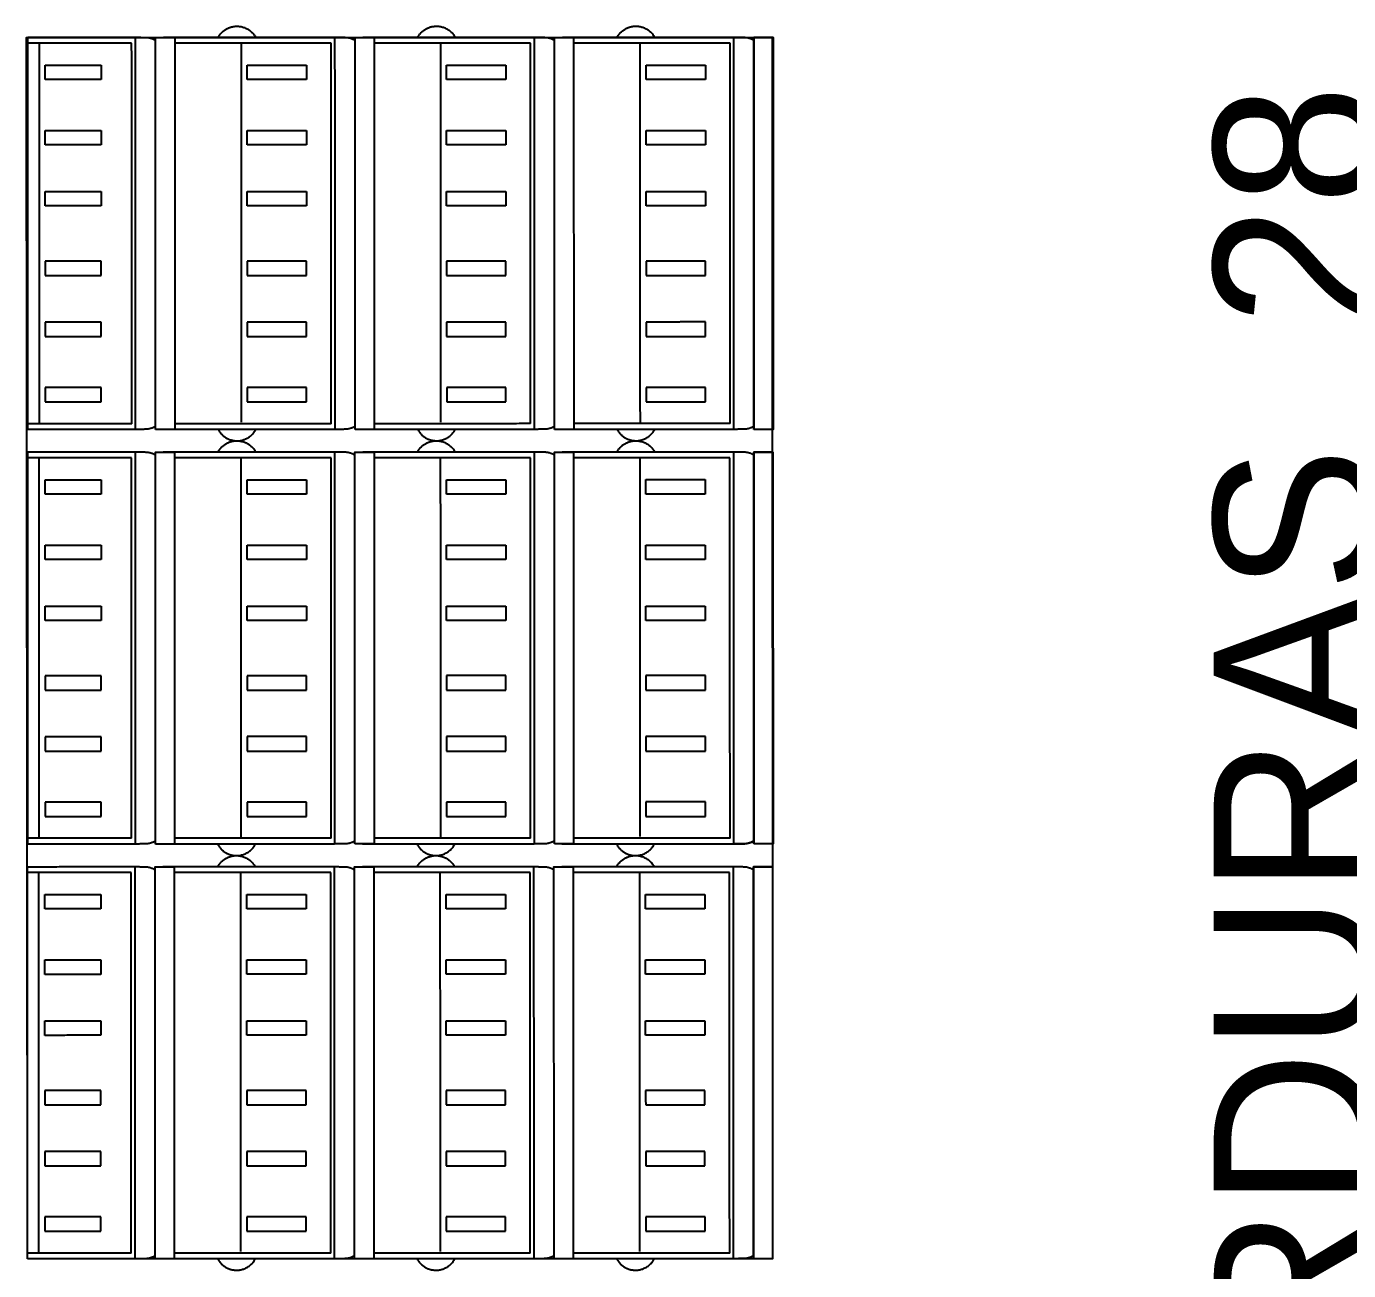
# Model space of a CAD drawing. Header units: millimetres. Extents: x 340 to 1003762, y 22 to 362022.
# Drawn here: x 421.528 to 423.561, y 69.523 to 71.436 of the extents above; entities that cross this region are included whole.
import ezdxf
from ezdxf.xclip import XClip

# ---------------------------------------------------------------- set-up
doc = ezdxf.new("R2010")
doc.units = ezdxf.units.MM
doc.header["$XCLIPFRAME"] = 0
doc.linetypes.add('LSBB_P_002 - PLANTA 1° NIVEL SALA DE VENTAS$0$DASHDOT2', pattern=[0.5, 0.25, -0.125, 0, -0.125])
for name, color, linetype in [('LSBB_P_002 - PLANTA 1° NIVEL SALA DE VENTAS$0$A-LAYOUT', 7, 'Continuous'), ('LSBB_P_002 - PLANTA 1° NIVEL SALA DE VENTAS$0$A-SALA-MUEB-ESPC', 1, 'Continuous'), ('LSBB_P_002 - PLANTA 1° NIVEL SALA DE VENTAS$0$A-TEXTO SV', 2, 'LSBB_P_002 - PLANTA 1° NIVEL SALA DE VENTAS$0$DASHDOT2'), ('XREF', 7, 'Continuous')]:
    doc.layers.add(name, color=color, linetype=linetype)
doc.styles.add('LSBB_P_002 - PLANTA 1° NIVEL SALA DE VENTAS$0$LAYOUT$0$REF-LAYOUT N+0.00 E 03$0$REF-LAYOUT N+0.00 E 02$0$Walmart_CENTURY GOTHIC', font='GOTHIC.TTF')

# ---------------------------------------------------------------- blocks, each defined once
blk = doc.blocks.new('LSBB_P_002 - PLANTA 1° NIVEL SALA DE VENTAS$0$SVLY')
at = {"layer": 'LSBB_P_002 - PLANTA 1° NIVEL SALA DE VENTAS$0$A-SALA-MUEB-ESPC', "elevation": 0}
for points in [[(1036.8177, 284.3608), (1036.8162, 286.2389), (1037.9633, 286.2391), (1037.9635, 284.361)], [(1037.0148, 285.6363), (1037.0148, 286.2389), (1037.0442, 286.2389), (1037.0443, 285.6363)], [(1037.3216, 285.6363), (1037.3215, 286.239), (1037.351, 286.239), (1037.3511, 285.6363)], [(1037.6284, 285.6364), (1037.6283, 286.239), (1037.6577, 286.239), (1037.6578, 285.6364)], [(1037.9351, 285.6364), (1037.935, 286.2391), (1037.9645, 286.2391), (1037.9646, 285.6364)], [(1037.0146, 284.9987), (1037.0146, 285.6013), (1037.044, 285.6014), (1037.0441, 284.9987)], [(1037.3214, 284.9988), (1037.3213, 285.6014), (1037.3508, 285.6014), (1037.3508, 284.9988)], [(1037.6282, 284.9988), (1037.6281, 285.6014), (1037.6575, 285.6014), (1037.6576, 284.9988)], [(1037.9349, 284.9988), (1037.9348, 285.6015), (1037.9643, 285.6015), (1037.9644, 284.9988)], [(1037.0141, 284.3608), (1037.014, 284.9635), (1037.0435, 284.9635), (1037.0436, 284.3608)], [(1037.3209, 284.3609), (1037.3208, 284.9635), (1037.3502, 284.9635), (1037.3503, 284.3609)], [(1037.6276, 284.3609), (1037.6275, 284.9635), (1037.657, 284.9636), (1037.6571, 284.3609)], [(1037.9344, 284.361), (1037.9343, 284.9636), (1037.9638, 284.9636), (1037.9638, 284.361)]]:
    blk.add_lwpolyline(points, close=True, dxfattribs=at)
at = {"layer": 'LSBB_P_002 - PLANTA 1° NIVEL SALA DE VENTAS$0$A-SALA-MUEB-ESPC'}
for points, weights, knots in [([(1037.1109, 286.2389, 0), (1037.1181, 286.2526, 0), (1037.1332, 286.2557, 0), (1037.1574, 286.2608, 0), (1037.169, 286.239, 0)], [1, 0.905033936831, 1, 0.799622118104, 1], [0, 0, 0, 2.887952, 2.887952, 7.122102, 7.122102, 7.122102]), ([(1037.4177, 286.239, 0), (1037.4249, 286.2526, 0), (1037.44, 286.2558, 0), (1037.4642, 286.2608, 0), (1037.4757, 286.239, 0)], [1, 0.905033936831, 1, 0.799622118104, 1], [0, 0, 0, 2.887952, 2.887952, 7.122102, 7.122102, 7.122102]), ([(1037.7244, 286.239, 0), (1037.7316, 286.2527, 0), (1037.7468, 286.2558, 0), (1037.7709, 286.2609, 0), (1037.7825, 286.239, 0)], [1, 0.905033936831, 1, 0.799622118104, 1], [0, 0, 0, 2.887952, 2.887952, 7.122102, 7.122102, 7.122102]), ([(1037.0148, 286.2342, 0), (1037.0079, 286.2386, 0), (1036.9997, 286.2387, 0), (1036.9918, 286.2388, 0), (1036.984, 286.2389, 0)], [1, 0.963301646965, 1, 1, 1], [0, 0, 0, 1.596409, 1.596409, 3.723022, 3.723022, 3.723022]), ([(1037.3215, 286.2342, 0), (1037.3146, 286.2386, 0), (1037.3064, 286.2388, 0), (1037.2986, 286.2389, 0), (1037.2907, 286.239, 0)], [1, 0.963301646965, 1, 1, 1], [0, 0, 0, 1.596409, 1.596409, 3.723022, 3.723022, 3.723022]), ([(1037.6283, 286.2343, 0), (1037.6214, 286.2386, 0), (1037.6132, 286.2388, 0), (1037.6053, 286.2389, 0), (1037.5975, 286.239, 0)], [1, 0.963301646965, 1, 1, 1], [0, 0, 0, 1.596409, 1.596409, 3.723022, 3.723022, 3.723022]), ([(1037.935, 286.2343, 0), (1037.9281, 286.2387, 0), (1037.9199, 286.2389, 0), (1037.9121, 286.239, 0), (1037.9042, 286.2391, 0)], [1, 0.963301646965, 1, 1, 1], [0, 0, 0, 1.596409, 1.596409, 3.723022, 3.723022, 3.723022]), ([(1037.0148, 285.6411, 0), (1037.0079, 285.6367, 0), (1036.9998, 285.6365, 0), (1036.9919, 285.6364, 0), (1036.984, 285.6363, 0)], [1, 0.963301646965, 1, 1, 1], [0, 0, 0, 1.596409, 1.596409, 3.723022, 3.723022, 3.723022]), ([(1037.3216, 285.6411, 0), (1037.3147, 285.6367, 0), (1037.3065, 285.6365, 0), (1037.2987, 285.6364, 0), (1037.2908, 285.6363, 0)], [1, 0.963301646965, 1, 1, 1], [0, 0, 0, 1.596409, 1.596409, 3.723022, 3.723022, 3.723022]), ([(1037.6284, 285.6411, 0), (1037.6215, 285.6368, 0), (1037.6133, 285.6366, 0), (1037.6054, 285.6365, 0), (1037.5976, 285.6364, 0)], [1, 0.963301646965, 1, 1, 1], [0, 0, 0, 1.596409, 1.596409, 3.723022, 3.723022, 3.723022]), ([(1037.9351, 285.6412, 0), (1037.9282, 285.6368, 0), (1037.92, 285.6366, 0), (1037.9122, 285.6365, 0), (1037.9043, 285.6364, 0)], [1, 0.963301646965, 1, 1, 1], [0, 0, 0, 1.596409, 1.596409, 3.723022, 3.723022, 3.723022]), ([(1037.111, 285.6363, 0), (1037.1182, 285.6227, 0), (1037.1333, 285.6195, 0), (1037.1575, 285.6145, 0), (1037.1691, 285.6363, 0)], [1, 0.905033936831, 1, 0.799622118104, 1], [0, 0, 0, 2.887952, 2.887952, 7.122102, 7.122102, 7.122102]), ([(1037.4177, 285.6364, 0), (1037.425, 285.6227, 0), (1037.4401, 285.6196, 0), (1037.4643, 285.6146, 0), (1037.4758, 285.6364, 0)], [1, 0.905033936831, 1, 0.799622118104, 1], [0, 0, 0, 2.887952, 2.887952, 7.122102, 7.122102, 7.122102]), ([(1037.7245, 285.6364, 0), (1037.7317, 285.6228, 0), (1037.7469, 285.6196, 0), (1037.771, 285.6146, 0), (1037.7826, 285.6364, 0)], [1, 0.905033936831, 1, 0.799622118104, 1], [0, 0, 0, 2.887952, 2.887952, 7.122102, 7.122102, 7.122102]), ([(1037.0146, 285.5966, 0), (1037.0076, 285.601, 0), (1036.9995, 285.6011, 0), (1036.9916, 285.6012, 0), (1036.9838, 285.6013, 0)], [1, 0.963301646965, 1, 1, 1], [0, 0, 0, 1.596409, 1.596409, 3.723022, 3.723022, 3.723022]), ([(1037.1107, 285.6014, 0), (1037.1179, 285.615, 0), (1037.133, 285.6182, 0), (1037.1572, 285.6232, 0), (1037.1688, 285.6014, 0)], [1, 0.905033936831, 1, 0.799622118104, 1], [0, 0, 0, 2.887952, 2.887952, 7.122102, 7.122102, 7.122102]), ([(1037.3213, 285.5966, 0), (1037.3144, 285.601, 0), (1037.3062, 285.6012, 0), (1037.2984, 285.6013, 0), (1037.2905, 285.6014, 0)], [1, 0.963301646965, 1, 1, 1], [0, 0, 0, 1.596409, 1.596409, 3.723022, 3.723022, 3.723022]), ([(1037.4174, 285.6014, 0), (1037.4247, 285.6151, 0), (1037.4398, 285.6182, 0), (1037.464, 285.6232, 0), (1037.4755, 285.6014, 0)], [1, 0.905033936831, 1, 0.799622118104, 1], [0, 0, 0, 2.887952, 2.887952, 7.122102, 7.122102, 7.122102]), ([(1037.6281, 285.5967, 0), (1037.6212, 285.6011, 0), (1037.613, 285.6012, 0), (1037.6051, 285.6013, 0), (1037.5973, 285.6014, 0)], [1, 0.963301646965, 1, 1, 1], [0, 0, 0, 1.596409, 1.596409, 3.723022, 3.723022, 3.723022]), ([(1037.7242, 285.6014, 0), (1037.7314, 285.6151, 0), (1037.7466, 285.6182, 0), (1037.7707, 285.6233, 0), (1037.7823, 285.6015, 0)], [1, 0.905033936831, 1, 0.799622118104, 1], [0, 0, 0, 2.887952, 2.887952, 7.122102, 7.122102, 7.122102]), ([(1037.9348, 285.5967, 0), (1037.9279, 285.6011, 0), (1037.9197, 285.6013, 0), (1037.9119, 285.6014, 0), (1037.904, 285.6015, 0)], [1, 0.963301646965, 1, 1, 1], [0, 0, 0, 1.596409, 1.596409, 3.723022, 3.723022, 3.723022]), ([(1037.0146, 285.0035, 0), (1037.0077, 284.9991, 0), (1036.9995, 284.9989, 0), (1036.9917, 284.9988, 0), (1036.9838, 284.9987, 0)], [1, 0.963301646965, 1, 1, 1], [0, 0, 0, 1.596409, 1.596409, 3.723022, 3.723022, 3.723022]), ([(1037.1102, 284.9984, 0), (1037.1174, 284.9848, 0), (1037.1325, 284.9816, 0), (1037.1567, 284.9766, 0), (1037.1683, 284.9984, 0)], [1, 0.905033936831, 1, 0.799622118104, 1], [0, 0, 0, 2.887952, 2.887952, 7.122102, 7.122102, 7.122102]), ([(1037.3214, 285.0035, 0), (1037.3145, 284.9991, 0), (1037.3063, 284.999, 0), (1037.2985, 284.9989, 0), (1037.2906, 284.9988, 0)], [1, 0.963301646965, 1, 1, 1], [0, 0, 0, 1.596409, 1.596409, 3.723022, 3.723022, 3.723022]), ([(1037.4169, 284.9985, 0), (1037.4242, 284.9848, 0), (1037.4393, 284.9817, 0), (1037.4635, 284.9767, 0), (1037.475, 284.9985, 0)], [1, 0.905033936831, 1, 0.799622118104, 1], [0, 0, 0, 2.887952, 2.887952, 7.122102, 7.122102, 7.122102]), ([(1037.6282, 285.0036, 0), (1037.6212, 284.9992, 0), (1037.6131, 284.999, 0), (1037.6052, 284.9989, 0), (1037.5974, 284.9988, 0)], [1, 0.963301646965, 1, 1, 1], [0, 0, 0, 1.596409, 1.596409, 3.723022, 3.723022, 3.723022]), ([(1037.7237, 284.9985, 0), (1037.7309, 284.9849, 0), (1037.7461, 284.9817, 0), (1037.7702, 284.9767, 0), (1037.7818, 284.9985, 0)], [1, 0.905033936831, 1, 0.799622118104, 1], [0, 0, 0, 2.887952, 2.887952, 7.122102, 7.122102, 7.122102]), ([(1037.9343, 285.0033, 0), (1037.9274, 284.9989, 0), (1037.9192, 284.9987, 0), (1037.9114, 284.9986, 0), (1037.9035, 284.9985, 0)], [1, 0.963301646965, 1, 1, 1], [0, 0, 0, 1.596409, 1.596409, 3.723022, 3.723022, 3.723022]), ([(1037.9349, 285.0036, 0), (1037.928, 284.9992, 0), (1037.9198, 284.999, 0), (1037.912, 284.9989, 0), (1037.9041, 284.9988, 0)], [1, 0.963301646965, 1, 1, 1], [0, 0, 0, 1.596409, 1.596409, 3.723022, 3.723022, 3.723022]), ([(1037.9349, 285.0033, 0), (1037.928, 284.9989, 0), (1037.9198, 284.9987, 0), (1037.912, 284.9986, 0), (1037.9041, 284.9985, 0)], [1, 0.963301646965, 1, 1, 1], [0, 0, 0, 1.596409, 1.596409, 3.723022, 3.723022, 3.723022]), ([(1037.1102, 284.9635, 0), (1037.1174, 284.9771, 0), (1037.1325, 284.9803, 0), (1037.1567, 284.9853, 0), (1037.1682, 284.9635, 0)], [1, 0.905033936831, 1, 0.799622118104, 1], [0, 0, 0, 2.887952, 2.887952, 7.122102, 7.122102, 7.122102]), ([(1037.4169, 284.9635, 0), (1037.4241, 284.9772, 0), (1037.4393, 284.9803, 0), (1037.4634, 284.9853, 0), (1037.475, 284.9635, 0)], [1, 0.905033936831, 1, 0.799622118104, 1], [0, 0, 0, 2.887952, 2.887952, 7.122102, 7.122102, 7.122102]), ([(1037.7237, 284.9636, 0), (1037.7309, 284.9772, 0), (1037.746, 284.9804, 0), (1037.7702, 284.9854, 0), (1037.7818, 284.9636, 0)], [1, 0.905033936831, 1, 0.799622118104, 1], [0, 0, 0, 2.887952, 2.887952, 7.122102, 7.122102, 7.122102]), ([(1037.014, 284.9587, 0), (1037.0071, 284.9631, 0), (1036.9989, 284.9633, 0), (1036.9911, 284.9634, 0), (1036.9832, 284.9635, 0)], [1, 0.963301646965, 1, 1, 1], [0, 0, 0, 1.596409, 1.596409, 3.723022, 3.723022, 3.723022]), ([(1037.3208, 284.9587, 0), (1037.3139, 284.9631, 0), (1037.3057, 284.9633, 0), (1037.2978, 284.9634, 0), (1037.29, 284.9635, 0)], [1, 0.963301646965, 1, 1, 1], [0, 0, 0, 1.596409, 1.596409, 3.723022, 3.723022, 3.723022]), ([(1037.6275, 284.9588, 0), (1037.6206, 284.9632, 0), (1037.6125, 284.9633, 0), (1037.6046, 284.9634, 0), (1037.5967, 284.9635, 0)], [1, 0.963301646965, 1, 1, 1], [0, 0, 0, 1.596409, 1.596409, 3.723022, 3.723022, 3.723022]), ([(1037.9343, 284.9588, 0), (1037.9274, 284.9632, 0), (1037.9192, 284.9634, 0), (1037.9114, 284.9635, 0), (1037.9035, 284.9636, 0)], [1, 0.963301646965, 1, 1, 1], [0, 0, 0, 1.596409, 1.596409, 3.723022, 3.723022, 3.723022]), ([(1037.0141, 284.3656, 0), (1037.0072, 284.3612, 0), (1036.999, 284.361, 0), (1036.9912, 284.3609, 0), (1036.9833, 284.3608, 0)], [1, 0.963301646965, 1, 1, 1], [0, 0, 0, 1.596409, 1.596409, 3.723022, 3.723022, 3.723022]), ([(1037.1102, 284.3608, 0), (1037.1175, 284.3472, 0), (1037.1326, 284.3441, 0), (1037.1568, 284.339, 0), (1037.1683, 284.3609, 0)], [1, 0.905033936831, 1, 0.799622118104, 1], [0, 0, 0, 2.887952, 2.887952, 7.122102, 7.122102, 7.122102]), ([(1037.3209, 284.3656, 0), (1037.314, 284.3613, 0), (1037.3058, 284.3611, 0), (1037.2979, 284.361, 0), (1037.2901, 284.3609, 0)], [1, 0.963301646965, 1, 1, 1], [0, 0, 0, 1.596409, 1.596409, 3.723022, 3.723022, 3.723022]), ([(1037.417, 284.3609, 0), (1037.4242, 284.3472, 0), (1037.4394, 284.3441, 0), (1037.4635, 284.3391, 0), (1037.4751, 284.3609, 0)], [1, 0.905033936831, 1, 0.799622118104, 1], [0, 0, 0, 2.887952, 2.887952, 7.122102, 7.122102, 7.122102]), ([(1037.6276, 284.3657, 0), (1037.6207, 284.3613, 0), (1037.6125, 284.3611, 0), (1037.6047, 284.361, 0), (1037.5968, 284.3609, 0)], [1, 0.963301646965, 1, 1, 1], [0, 0, 0, 1.596409, 1.596409, 3.723022, 3.723022, 3.723022]), ([(1037.7238, 284.3609, 0), (1037.731, 284.3473, 0), (1037.7461, 284.3441, 0), (1037.7703, 284.3391, 0), (1037.7818, 284.3609, 0)], [1, 0.905033936831, 1, 0.799622118104, 1], [0, 0, 0, 2.887952, 2.887952, 7.122102, 7.122102, 7.122102]), ([(1037.9344, 284.3657, 0), (1037.9275, 284.3613, 0), (1037.9193, 284.3612, 0), (1037.9114, 284.3611, 0), (1037.9036, 284.361, 0)], [1, 0.963301646965, 1, 1, 1], [0, 0, 0, 1.596409, 1.596409, 3.723022, 3.723022, 3.723022])]:
    blk.add_rational_spline(points, weights, degree=2, knots=knots, dxfattribs=at)
for points in [[(1036.984, 286.2389, 0), (1036.8711, 286.2389, 0), (1036.8183, 286.2389, 0)], [(1036.8184, 285.6363, 0), (1036.8183, 285.9276, 0), (1036.8183, 286.2389, 0)], [(1036.978, 286.2302, 0), (1036.8682, 286.2301, 0), (1036.8183, 286.2301, 0)], [(1036.8362, 285.645, 0), (1036.8361, 285.9364, 0), (1036.8361, 286.2301, 0)], [(1036.9781, 285.6451, 0), (1036.9781, 285.9389, 0), (1036.978, 286.2302, 0)], [(1036.984, 285.6363, 0), (1036.984, 285.9389, 0), (1036.984, 286.2389, 0)], [(1037.2907, 286.239, 0), (1037.1488, 286.239, 0), (1037.0268, 286.2389, 0)], [(1037.2848, 286.2302, 0), (1037.1545, 286.2302, 0), (1037.0442, 286.2302, 0)], [(1037.1467, 285.6476, 0), (1037.1467, 285.9389, 0), (1037.1467, 286.2302, 0)], [(1037.2849, 285.6451, 0), (1037.2848, 285.9389, 0), (1037.2848, 286.2302, 0)], [(1037.2908, 285.6363, 0), (1037.2908, 285.939, 0), (1037.2907, 286.239, 0)], [(1037.5975, 286.239, 0), (1037.4555, 286.239, 0), (1037.3336, 286.239, 0)], [(1037.5916, 286.2302, 0), (1037.4613, 286.2302, 0), (1037.351, 286.2302, 0)], [(1037.4535, 285.6476, 0), (1037.4535, 285.9389, 0), (1037.4534, 286.2302, 0)], [(1037.5916, 285.6452, 0), (1037.5916, 285.9389, 0), (1037.5916, 286.2302, 0)], [(1037.5976, 285.6364, 0), (1037.5975, 285.939, 0), (1037.5975, 286.239, 0)], [(1037.9042, 286.2391, 0), (1037.7623, 286.239, 0), (1037.6404, 286.239, 0)], [(1037.8983, 286.2303, 0), (1037.768, 286.2303, 0), (1037.6577, 286.2303, 0)], [(1037.7603, 285.6477, 0), (1037.7602, 285.939, 0), (1037.7602, 286.2303, 0)], [(1037.8984, 285.6452, 0), (1037.8984, 285.939, 0), (1037.8983, 286.2303, 0)], [(1037.9043, 285.6364, 0), (1037.9043, 285.9391, 0), (1037.9042, 286.2391, 0)], [(1037.935, 286.2391, 0), (1037.9351, 285.9377, 0), (1037.9351, 285.6364, 0)], [(1037.9642, 286.2391, 0), (1037.9503, 286.2391, 0), (1037.935, 286.2391, 0)], [(1037.9645, 286.2391, 0), (1037.9645, 285.9378, 0), (1037.9646, 285.6364, 0)], [(1036.8451, 286.1744, 0), (1036.8451, 286.1854, 0), (1036.8451, 286.1965, 0)], [(1036.8451, 286.1965, 0), (1036.9171, 286.1965, 0), (1036.9311, 286.1965, 0)], [(1036.9311, 286.1965, 0), (1036.9311, 286.1855, 0), (1036.9311, 286.1744, 0)], [(1037.1556, 286.1744, 0), (1037.1556, 286.1855, 0), (1037.1556, 286.1966, 0)], [(1037.1556, 286.1966, 0), (1037.2013, 286.1966, 0), (1037.2469, 286.1966, 0)], [(1037.2469, 286.1966, 0), (1037.2469, 286.1855, 0), (1037.2469, 286.1744, 0)], [(1037.4624, 286.1745, 0), (1037.4624, 286.1855, 0), (1037.4624, 286.1966, 0)], [(1037.4624, 286.1966, 0), (1037.508, 286.1966, 0), (1037.5537, 286.1966, 0)], [(1037.5537, 286.1966, 0), (1037.5537, 286.1855, 0), (1037.5537, 286.1745, 0)], [(1037.7691, 286.1745, 0), (1037.7691, 286.1856, 0), (1037.7691, 286.1967, 0)], [(1037.7691, 286.1967, 0), (1037.8148, 286.1967, 0), (1037.8604, 286.1967, 0)], [(1037.8604, 286.1967, 0), (1037.8604, 286.1856, 0), (1037.8604, 286.1745, 0)], [(1036.9311, 286.1744, 0), (1036.9171, 286.1744, 0), (1036.8451, 286.1744, 0)], [(1037.2469, 286.1744, 0), (1037.2013, 286.1744, 0), (1037.1556, 286.1744, 0)], [(1037.5537, 286.1745, 0), (1037.508, 286.1745, 0), (1037.4624, 286.1745, 0)], [(1037.8604, 286.1745, 0), (1037.8148, 286.1745, 0), (1037.7691, 286.1745, 0)], [(1036.8451, 286.0959, 0), (1036.9171, 286.096, 0), (1036.9311, 286.096, 0)], [(1036.8451, 286.0738, 0), (1036.8451, 286.0849, 0), (1036.8451, 286.0959, 0)], [(1036.9311, 286.096, 0), (1036.9312, 286.0849, 0), (1036.9312, 286.0738, 0)], [(1037.1556, 286.0738, 0), (1037.1556, 286.0849, 0), (1037.1556, 286.096, 0)], [(1037.1556, 286.096, 0), (1037.2013, 286.096, 0), (1037.2469, 286.096, 0)], [(1037.2469, 286.096, 0), (1037.2469, 286.0849, 0), (1037.2469, 286.0738, 0)], [(1037.4624, 286.0739, 0), (1037.4624, 286.0849, 0), (1037.4624, 286.096, 0)], [(1037.4624, 286.096, 0), (1037.508, 286.096, 0), (1037.5537, 286.096, 0)], [(1037.5537, 286.096, 0), (1037.5537, 286.085, 0), (1037.5537, 286.0739, 0)], [(1037.7692, 286.0739, 0), (1037.7692, 286.085, 0), (1037.7692, 286.0961, 0)], [(1037.7692, 286.0961, 0), (1037.8148, 286.0961, 0), (1037.8604, 286.0961, 0)], [(1037.8604, 286.0961, 0), (1037.8604, 286.085, 0), (1037.8604, 286.0739, 0)], [(1036.9312, 286.0738, 0), (1036.9171, 286.0738, 0), (1036.8451, 286.0738, 0)], [(1037.2469, 286.0738, 0), (1037.2013, 286.0738, 0), (1037.1556, 286.0738, 0)], [(1037.5537, 286.0739, 0), (1037.508, 286.0739, 0), (1037.4624, 286.0739, 0)], [(1037.8604, 286.0739, 0), (1037.8148, 286.0739, 0), (1037.7692, 286.0739, 0)], [(1036.8451, 285.98, 0), (1036.8451, 285.9911, 0), (1036.8451, 286.0022, 0)], [(1036.8451, 286.0022, 0), (1036.9171, 286.0022, 0), (1036.9312, 286.0022, 0)], [(1036.9312, 286.0022, 0), (1036.9312, 285.9911, 0), (1036.9312, 285.98, 0)], [(1037.1557, 285.9801, 0), (1037.1557, 285.9911, 0), (1037.1556, 286.0022, 0)], [(1037.1556, 286.0022, 0), (1037.2013, 286.0022, 0), (1037.2469, 286.0022, 0)], [(1037.2469, 286.0022, 0), (1037.2469, 285.9912, 0), (1037.2469, 285.9801, 0)], [(1037.4624, 285.9801, 0), (1037.4624, 285.9912, 0), (1037.4624, 286.0023, 0)], [(1037.4624, 286.0023, 0), (1037.508, 286.0023, 0), (1037.5537, 286.0023, 0)], [(1037.5537, 286.0023, 0), (1037.5537, 285.9912, 0), (1037.5537, 285.9801, 0)], [(1037.7692, 285.9801, 0), (1037.7692, 285.9912, 0), (1037.7692, 286.0023, 0)], [(1037.7692, 286.0023, 0), (1037.8148, 286.0023, 0), (1037.8604, 286.0023, 0)], [(1037.8604, 286.0023, 0), (1037.8605, 285.9912, 0), (1037.8605, 285.9802, 0)], [(1036.9312, 285.98, 0), (1036.9171, 285.98, 0), (1036.8451, 285.98, 0)], [(1037.2469, 285.9801, 0), (1037.2013, 285.9801, 0), (1037.1557, 285.9801, 0)], [(1037.5537, 285.9801, 0), (1037.5081, 285.9801, 0), (1037.4624, 285.9801, 0)], [(1037.8605, 285.9802, 0), (1037.8148, 285.9802, 0), (1037.7692, 285.9801, 0)], [(1036.8451, 285.8952, 0), (1036.8451, 285.8841, 0), (1036.8451, 285.873, 0)], [(1036.9312, 285.8952, 0), (1036.9171, 285.8952, 0), (1036.8451, 285.8952, 0)], [(1036.9312, 285.873, 0), (1036.9312, 285.8841, 0), (1036.9312, 285.8952, 0)], [(1037.1557, 285.8952, 0), (1037.1557, 285.8841, 0), (1037.1557, 285.8731, 0)], [(1037.2469, 285.8952, 0), (1037.2013, 285.8952, 0), (1037.1557, 285.8952, 0)], [(1037.2469, 285.8731, 0), (1037.2469, 285.8841, 0), (1037.2469, 285.8952, 0)], [(1037.4624, 285.8953, 0), (1037.4624, 285.8842, 0), (1037.4624, 285.8731, 0)], [(1037.5537, 285.8953, 0), (1037.5081, 285.8953, 0), (1037.4624, 285.8953, 0)], [(1037.5537, 285.8731, 0), (1037.5537, 285.8842, 0), (1037.5537, 285.8953, 0)], [(1037.7692, 285.8953, 0), (1037.7692, 285.8842, 0), (1037.7692, 285.8731, 0)], [(1037.8605, 285.8953, 0), (1037.8148, 285.8953, 0), (1037.7692, 285.8953, 0)], [(1037.8605, 285.8732, 0), (1037.8605, 285.8842, 0), (1037.8605, 285.8953, 0)], [(1036.8451, 285.873, 0), (1036.9171, 285.873, 0), (1036.9312, 285.873, 0)], [(1037.1557, 285.8731, 0), (1037.2013, 285.8731, 0), (1037.2469, 285.8731, 0)], [(1037.4624, 285.8731, 0), (1037.5081, 285.8731, 0), (1037.5537, 285.8731, 0)], [(1037.7692, 285.8731, 0), (1037.8148, 285.8731, 0), (1037.8605, 285.8732, 0)], [(1036.8451, 285.8014, 0), (1036.8451, 285.7903, 0), (1036.8451, 285.7792, 0)], [(1036.9312, 285.8014, 0), (1036.9171, 285.8014, 0), (1036.8451, 285.8014, 0)], [(1036.9312, 285.7793, 0), (1036.9312, 285.7903, 0), (1036.9312, 285.8014, 0)], [(1037.1557, 285.8015, 0), (1037.1557, 285.7904, 0), (1037.1557, 285.7793, 0)], [(1037.247, 285.8015, 0), (1037.2013, 285.8015, 0), (1037.1557, 285.8015, 0)], [(1037.247, 285.7793, 0), (1037.247, 285.7904, 0), (1037.247, 285.8015, 0)], [(1037.4624, 285.8015, 0), (1037.4624, 285.7904, 0), (1037.4624, 285.7793, 0)], [(1037.5537, 285.8015, 0), (1037.5081, 285.8015, 0), (1037.4624, 285.8015, 0)], [(1037.5537, 285.7793, 0), (1037.5537, 285.7904, 0), (1037.5537, 285.8015, 0)], [(1037.8605, 285.8016, 0), (1037.8148, 285.8015, 0), (1037.7692, 285.8015, 0)], [(1037.7692, 285.8015, 0), (1037.7692, 285.7905, 0), (1037.7692, 285.7794, 0)], [(1037.8605, 285.7794, 0), (1037.8605, 285.7905, 0), (1037.8605, 285.8016, 0)], [(1036.8451, 285.7792, 0), (1036.9171, 285.7793, 0), (1036.9312, 285.7793, 0)], [(1037.1557, 285.7793, 0), (1037.2013, 285.7793, 0), (1037.247, 285.7793, 0)], [(1037.4624, 285.7793, 0), (1037.5081, 285.7793, 0), (1037.5537, 285.7793, 0)], [(1037.7692, 285.7794, 0), (1037.8148, 285.7794, 0), (1037.8605, 285.7794, 0)], [(1036.8451, 285.7008, 0), (1036.8451, 285.6897, 0), (1036.8451, 285.6787, 0)], [(1036.9312, 285.7008, 0), (1036.9172, 285.7008, 0), (1036.8451, 285.7008, 0)], [(1036.9312, 285.6787, 0), (1036.9312, 285.6898, 0), (1036.9312, 285.7008, 0)], [(1037.1557, 285.7009, 0), (1037.1557, 285.6898, 0), (1037.1557, 285.6787, 0)], [(1037.247, 285.7009, 0), (1037.2013, 285.7009, 0), (1037.1557, 285.7009, 0)], [(1037.247, 285.6787, 0), (1037.247, 285.6898, 0), (1037.247, 285.7009, 0)], [(1037.4625, 285.7009, 0), (1037.4625, 285.6898, 0), (1037.4625, 285.6787, 0)], [(1037.5537, 285.7009, 0), (1037.5081, 285.7009, 0), (1037.4625, 285.7009, 0)], [(1037.5537, 285.6788, 0), (1037.5537, 285.6898, 0), (1037.5537, 285.7009, 0)], [(1037.7692, 285.701, 0), (1037.7692, 285.6899, 0), (1037.7692, 285.6788, 0)], [(1037.8605, 285.701, 0), (1037.8149, 285.701, 0), (1037.7692, 285.701, 0)], [(1037.8605, 285.6788, 0), (1037.8605, 285.6899, 0), (1037.8605, 285.701, 0)], [(1036.8451, 285.6787, 0), (1036.9172, 285.6787, 0), (1036.9312, 285.6787, 0)], [(1037.1557, 285.6787, 0), (1037.2013, 285.6787, 0), (1037.247, 285.6787, 0)], [(1037.4625, 285.6787, 0), (1037.5081, 285.6788, 0), (1037.5537, 285.6788, 0)], [(1037.7692, 285.6788, 0), (1037.8149, 285.6788, 0), (1037.8605, 285.6788, 0)], [(1036.9781, 285.6451, 0), (1036.8683, 285.6451, 0), (1036.8184, 285.645, 0)], [(1037.2849, 285.6451, 0), (1037.1546, 285.6451, 0), (1037.0443, 285.6451, 0)], [(1037.5916, 285.6452, 0), (1037.4613, 285.6451, 0), (1037.351, 285.6451, 0)], [(1037.8984, 285.6452, 0), (1037.7681, 285.6452, 0), (1037.6578, 285.6452, 0)], [(1036.984, 285.6363, 0), (1036.8712, 285.6363, 0), (1036.8184, 285.6363, 0)], [(1037.2908, 285.6363, 0), (1037.1489, 285.6363, 0), (1037.0443, 285.6363, 0)], [(1037.5976, 285.6364, 0), (1037.4556, 285.6364, 0), (1037.3337, 285.6363, 0)], [(1037.9043, 285.6364, 0), (1037.7624, 285.6364, 0), (1037.6404, 285.6364, 0)], [(1037.9646, 285.6364, 0), (1037.9504, 285.6364, 0), (1037.9351, 285.6364, 0)], [(1036.9838, 285.6013, 0), (1036.8709, 285.6013, 0), (1036.8181, 285.6013, 0)], [(1036.8182, 284.9987, 0), (1036.8181, 285.29, 0), (1036.8181, 285.6013, 0)], [(1036.9838, 284.9987, 0), (1036.9838, 285.3013, 0), (1036.9838, 285.6013, 0)], [(1037.2905, 285.6014, 0), (1037.1486, 285.6014, 0), (1037.0266, 285.6014, 0)], [(1037.2906, 284.9988, 0), (1037.2906, 285.3014, 0), (1037.2905, 285.6014, 0)], [(1037.5973, 285.6014, 0), (1037.4553, 285.6014, 0), (1037.3334, 285.6014, 0)], [(1037.5974, 284.9988, 0), (1037.5973, 285.3014, 0), (1037.5973, 285.6014, 0)], [(1037.904, 285.6015, 0), (1037.7621, 285.6015, 0), (1037.6402, 285.6014, 0)], [(1037.9041, 284.9988, 0), (1037.9041, 285.3015, 0), (1037.904, 285.6015, 0)], [(1037.9348, 285.6015, 0), (1037.9349, 285.3002, 0), (1037.9349, 284.9988, 0)], [(1037.964, 285.6015, 0), (1037.9501, 285.6015, 0), (1037.9348, 285.6015, 0)], [(1037.9643, 285.6015, 0), (1037.9643, 285.3002, 0), (1037.9644, 284.9988, 0)], [(1036.9778, 285.5926, 0), (1036.868, 285.5926, 0), (1036.8181, 285.5926, 0)], [(1036.836, 285.0075, 0), (1036.8359, 285.2988, 0), (1036.8359, 285.5926, 0)], [(1036.9779, 285.0075, 0), (1036.9779, 285.3013, 0), (1036.9778, 285.5926, 0)], [(1037.2846, 285.5926, 0), (1037.1543, 285.5926, 0), (1037.044, 285.5926, 0)], [(1037.1465, 285.01, 0), (1037.1465, 285.3013, 0), (1037.1465, 285.5926, 0)], [(1037.2847, 285.0075, 0), (1037.2846, 285.3013, 0), (1037.2846, 285.5926, 0)], [(1037.5914, 285.5927, 0), (1037.4611, 285.5926, 0), (1037.3508, 285.5926, 0)], [(1037.4533, 285.01, 0), (1037.4533, 285.3013, 0), (1037.4532, 285.5926, 0)], [(1037.5914, 285.0076, 0), (1037.5914, 285.3014, 0), (1037.5914, 285.5927, 0)], [(1037.8981, 285.5927, 0), (1037.7678, 285.5927, 0), (1037.6575, 285.5927, 0)], [(1037.7601, 285.0101, 0), (1037.76, 285.3014, 0), (1037.76, 285.5927, 0)], [(1037.8982, 285.0076, 0), (1037.8982, 285.3014, 0), (1037.8981, 285.5927, 0)], [(1036.8448, 285.5589, 0), (1036.9169, 285.559, 0), (1036.9309, 285.559, 0)], [(1036.8449, 285.5368, 0), (1036.8448, 285.5479, 0), (1036.8448, 285.5589, 0)], [(1036.9309, 285.559, 0), (1036.9309, 285.5479, 0), (1036.9309, 285.5368, 0)], [(1037.1554, 285.5368, 0), (1037.1554, 285.5479, 0), (1037.1554, 285.559, 0)], [(1037.1554, 285.559, 0), (1037.2011, 285.559, 0), (1037.2467, 285.559, 0)], [(1037.2467, 285.559, 0), (1037.2467, 285.5479, 0), (1037.2467, 285.5368, 0)], [(1037.4622, 285.5369, 0), (1037.4622, 285.5479, 0), (1037.4622, 285.559, 0)], [(1037.4622, 285.559, 0), (1037.5078, 285.559, 0), (1037.5535, 285.559, 0)], [(1037.5535, 285.559, 0), (1037.5535, 285.548, 0), (1037.5535, 285.5369, 0)], [(1037.7689, 285.5369, 0), (1037.7689, 285.548, 0), (1037.7689, 285.5591, 0)], [(1037.7689, 285.5591, 0), (1037.8146, 285.5591, 0), (1037.8602, 285.5591, 0)], [(1037.8602, 285.5591, 0), (1037.8602, 285.548, 0), (1037.8602, 285.5369, 0)], [(1036.9309, 285.5368, 0), (1036.9169, 285.5368, 0), (1036.8449, 285.5368, 0)], [(1037.2467, 285.5368, 0), (1037.2011, 285.5368, 0), (1037.1554, 285.5368, 0)], [(1037.5535, 285.5369, 0), (1037.5078, 285.5369, 0), (1037.4622, 285.5369, 0)], [(1037.8602, 285.5369, 0), (1037.8146, 285.5369, 0), (1037.7689, 285.5369, 0)], [(1036.8449, 285.4362, 0), (1036.8449, 285.4473, 0), (1036.8449, 285.4584, 0)], [(1036.8449, 285.4584, 0), (1036.9169, 285.4584, 0), (1036.9309, 285.4584, 0)], [(1036.9309, 285.4584, 0), (1036.9309, 285.4473, 0), (1036.9309, 285.4362, 0)], [(1037.1554, 285.4362, 0), (1037.1554, 285.4473, 0), (1037.1554, 285.4584, 0)], [(1037.1554, 285.4584, 0), (1037.2011, 285.4584, 0), (1037.2467, 285.4584, 0)], [(1037.2467, 285.4584, 0), (1037.2467, 285.4473, 0), (1037.2467, 285.4362, 0)], [(1037.4622, 285.4584, 0), (1037.5078, 285.4584, 0), (1037.5535, 285.4585, 0)], [(1037.4622, 285.4363, 0), (1037.4622, 285.4474, 0), (1037.4622, 285.4584, 0)], [(1037.5535, 285.4585, 0), (1037.5535, 285.4474, 0), (1037.5535, 285.4363, 0)], [(1037.769, 285.4363, 0), (1037.769, 285.4474, 0), (1037.7689, 285.4585, 0)], [(1037.7689, 285.4585, 0), (1037.8146, 285.4585, 0), (1037.8602, 285.4585, 0)], [(1037.8602, 285.4585, 0), (1037.8602, 285.4474, 0), (1037.8602, 285.4363, 0)], [(1036.9309, 285.4362, 0), (1036.9169, 285.4362, 0), (1036.8449, 285.4362, 0)], [(1037.2467, 285.4362, 0), (1037.2011, 285.4362, 0), (1037.1554, 285.4362, 0)], [(1037.5535, 285.4363, 0), (1037.5078, 285.4363, 0), (1037.4622, 285.4363, 0)], [(1037.8602, 285.4363, 0), (1037.8146, 285.4363, 0), (1037.769, 285.4363, 0)], [(1036.8449, 285.3424, 0), (1036.8449, 285.3535, 0), (1036.8449, 285.3646, 0)], [(1036.8449, 285.3646, 0), (1036.9169, 285.3646, 0), (1036.931, 285.3646, 0)], [(1036.931, 285.3646, 0), (1036.931, 285.3535, 0), (1036.931, 285.3424, 0)], [(1037.1554, 285.3425, 0), (1037.1554, 285.3536, 0), (1037.1554, 285.3646, 0)], [(1037.1554, 285.3646, 0), (1037.2011, 285.3646, 0), (1037.2467, 285.3646, 0)], [(1037.2467, 285.3646, 0), (1037.2467, 285.3536, 0), (1037.2467, 285.3425, 0)], [(1037.4622, 285.3425, 0), (1037.4622, 285.3536, 0), (1037.4622, 285.3647, 0)], [(1037.4622, 285.3647, 0), (1037.5078, 285.3647, 0), (1037.5535, 285.3647, 0)], [(1037.5535, 285.3647, 0), (1037.5535, 285.3536, 0), (1037.5535, 285.3425, 0)], [(1037.769, 285.3426, 0), (1037.769, 285.3536, 0), (1037.769, 285.3647, 0)], [(1037.769, 285.3647, 0), (1037.8146, 285.3647, 0), (1037.8602, 285.3647, 0)], [(1037.8602, 285.3647, 0), (1037.8602, 285.3537, 0), (1037.8602, 285.3426, 0)], [(1036.931, 285.3424, 0), (1036.9169, 285.3424, 0), (1036.8449, 285.3424, 0)], [(1037.2467, 285.3425, 0), (1037.2011, 285.3425, 0), (1037.1554, 285.3425, 0)], [(1037.5535, 285.3425, 0), (1037.5078, 285.3425, 0), (1037.4622, 285.3425, 0)], [(1037.8602, 285.3426, 0), (1037.8146, 285.3426, 0), (1037.769, 285.3426, 0)], [(1036.8449, 285.2576, 0), (1036.8449, 285.2465, 0), (1036.8449, 285.2354, 0)], [(1036.931, 285.2576, 0), (1036.9169, 285.2576, 0), (1036.8449, 285.2576, 0)], [(1036.931, 285.2354, 0), (1036.931, 285.2465, 0), (1036.931, 285.2576, 0)], [(1037.1555, 285.2576, 0), (1037.1555, 285.2465, 0), (1037.1555, 285.2355, 0)], [(1037.2467, 285.2576, 0), (1037.2011, 285.2576, 0), (1037.1555, 285.2576, 0)], [(1037.2467, 285.2355, 0), (1037.2467, 285.2466, 0), (1037.2467, 285.2576, 0)], [(1037.4622, 285.2577, 0), (1037.4622, 285.2466, 0), (1037.4622, 285.2355, 0)], [(1037.5535, 285.2577, 0), (1037.5079, 285.2577, 0), (1037.4622, 285.2577, 0)], [(1037.5535, 285.2355, 0), (1037.5535, 285.2466, 0), (1037.5535, 285.2577, 0)], [(1037.769, 285.2577, 0), (1037.769, 285.2466, 0), (1037.769, 285.2356, 0)], [(1037.8603, 285.2577, 0), (1037.8146, 285.2577, 0), (1037.769, 285.2577, 0)], [(1037.8603, 285.2356, 0), (1037.8603, 285.2466, 0), (1037.8603, 285.2577, 0)], [(1036.8449, 285.2354, 0), (1036.9169, 285.2354, 0), (1036.931, 285.2354, 0)], [(1037.1555, 285.2355, 0), (1037.2011, 285.2355, 0), (1037.2467, 285.2355, 0)], [(1037.4622, 285.2355, 0), (1037.5079, 285.2355, 0), (1037.5535, 285.2355, 0)], [(1037.769, 285.2356, 0), (1037.8146, 285.2356, 0), (1037.8603, 285.2356, 0)], [(1036.8449, 285.1638, 0), (1036.8449, 285.1527, 0), (1036.8449, 285.1417, 0)], [(1036.931, 285.1638, 0), (1036.9169, 285.1638, 0), (1036.8449, 285.1638, 0)], [(1036.931, 285.1417, 0), (1036.931, 285.1528, 0), (1036.931, 285.1638, 0)], [(1037.1555, 285.1639, 0), (1037.1555, 285.1528, 0), (1037.1555, 285.1417, 0)], [(1037.2467, 285.1639, 0), (1037.2011, 285.1639, 0), (1037.1555, 285.1639, 0)], [(1037.2468, 285.1417, 0), (1037.2468, 285.1528, 0), (1037.2467, 285.1639, 0)], [(1037.4622, 285.1639, 0), (1037.4622, 285.1528, 0), (1037.4622, 285.1417, 0)], [(1037.5535, 285.1639, 0), (1037.5079, 285.1639, 0), (1037.4622, 285.1639, 0)], [(1037.5535, 285.1418, 0), (1037.5535, 285.1528, 0), (1037.5535, 285.1639, 0)], [(1037.769, 285.164, 0), (1037.769, 285.1529, 0), (1037.769, 285.1418, 0)], [(1037.8603, 285.164, 0), (1037.8146, 285.164, 0), (1037.769, 285.164, 0)], [(1037.8603, 285.1418, 0), (1037.8603, 285.1529, 0), (1037.8603, 285.164, 0)], [(1036.8449, 285.1417, 0), (1036.9169, 285.1417, 0), (1036.931, 285.1417, 0)], [(1037.1555, 285.1417, 0), (1037.2011, 285.1417, 0), (1037.2468, 285.1417, 0)], [(1037.4622, 285.1417, 0), (1037.5079, 285.1418, 0), (1037.5535, 285.1418, 0)], [(1037.769, 285.1418, 0), (1037.8146, 285.1418, 0), (1037.8603, 285.1418, 0)], [(1036.8449, 285.0632, 0), (1036.8449, 285.0522, 0), (1036.8449, 285.0411, 0)], [(1036.931, 285.0632, 0), (1036.917, 285.0632, 0), (1036.8449, 285.0632, 0)], [(1036.931, 285.0411, 0), (1036.931, 285.0522, 0), (1036.931, 285.0632, 0)], [(1037.1555, 285.0633, 0), (1037.1555, 285.0522, 0), (1037.1555, 285.0411, 0)], [(1037.2468, 285.0633, 0), (1037.2011, 285.0633, 0), (1037.1555, 285.0633, 0)], [(1037.2468, 285.0411, 0), (1037.2468, 285.0522, 0), (1037.2468, 285.0633, 0)], [(1037.4622, 285.0633, 0), (1037.4622, 285.0522, 0), (1037.4622, 285.0412, 0)], [(1037.5535, 285.0633, 0), (1037.5079, 285.0633, 0), (1037.4622, 285.0633, 0)], [(1037.5535, 285.0412, 0), (1037.5535, 285.0523, 0), (1037.5535, 285.0633, 0)], [(1037.769, 285.0634, 0), (1037.769, 285.0523, 0), (1037.769, 285.0412, 0)], [(1037.8603, 285.0634, 0), (1037.8146, 285.0634, 0), (1037.769, 285.0634, 0)], [(1037.8603, 285.0412, 0), (1037.8603, 285.0523, 0), (1037.8603, 285.0634, 0)], [(1036.8449, 285.0411, 0), (1036.917, 285.0411, 0), (1036.931, 285.0411, 0)], [(1037.1555, 285.0411, 0), (1037.2011, 285.0411, 0), (1037.2468, 285.0411, 0)], [(1037.4622, 285.0412, 0), (1037.5079, 285.0412, 0), (1037.5535, 285.0412, 0)], [(1037.769, 285.0412, 0), (1037.8146, 285.0412, 0), (1037.8603, 285.0412, 0)], [(1036.9832, 284.9984, 0), (1036.8704, 284.9984, 0), (1036.8176, 284.9984, 0)], [(1036.9779, 285.0075, 0), (1036.8681, 285.0075, 0), (1036.8182, 285.0075, 0)], [(1037.29, 284.9985, 0), (1037.1481, 284.9984, 0), (1037.0435, 284.9984, 0)], [(1037.2847, 285.0075, 0), (1037.1544, 285.0075, 0), (1037.0441, 285.0075, 0)], [(1037.5968, 284.9985, 0), (1037.4548, 284.9985, 0), (1037.3329, 284.9985, 0)], [(1037.5914, 285.0076, 0), (1037.4611, 285.0075, 0), (1037.3508, 285.0075, 0)], [(1037.9035, 284.9985, 0), (1037.7616, 284.9985, 0), (1037.6396, 284.9985, 0)], [(1037.8982, 285.0076, 0), (1037.7679, 285.0076, 0), (1037.6576, 285.0076, 0)], [(1036.9832, 284.9635, 0), (1036.8704, 284.9634, 0), (1036.8176, 284.9634, 0)], [(1036.8177, 284.3608, 0), (1036.8176, 284.6521, 0), (1036.8176, 284.9634, 0)], [(1036.9773, 284.9547, 0), (1036.8674, 284.9547, 0), (1036.8176, 284.9547, 0)], [(1036.8354, 284.3696, 0), (1036.8354, 284.6609, 0), (1036.8354, 284.9547, 0)], [(1036.9774, 284.3696, 0), (1036.9774, 284.6634, 0), (1036.9773, 284.9547, 0)], [(1036.9833, 284.3608, 0), (1036.9833, 284.6635, 0), (1036.9832, 284.9635, 0)], [(1037.29, 284.9635, 0), (1037.148, 284.9635, 0), (1037.0261, 284.9635, 0)], [(1037.2841, 284.9547, 0), (1037.1538, 284.9547, 0), (1037.0435, 284.9547, 0)], [(1037.146, 284.3721, 0), (1037.146, 284.6634, 0), (1037.1459, 284.9547, 0)], [(1037.2842, 284.3696, 0), (1037.2841, 284.6634, 0), (1037.2841, 284.9547, 0)], [(1037.2901, 284.3609, 0), (1037.29, 284.6635, 0), (1037.29, 284.9635, 0)], [(1037.5967, 284.9635, 0), (1037.4548, 284.9635, 0), (1037.3329, 284.9635, 0)], [(1037.5908, 284.9548, 0), (1037.4605, 284.9548, 0), (1037.3502, 284.9547, 0)], [(1037.4528, 284.3721, 0), (1037.4527, 284.6635, 0), (1037.4527, 284.9548, 0)], [(1037.5909, 284.3697, 0), (1037.5909, 284.6635, 0), (1037.5908, 284.9548, 0)], [(1037.5968, 284.3609, 0), (1037.5968, 284.6635, 0), (1037.5967, 284.9635, 0)], [(1037.9035, 284.9636, 0), (1037.7616, 284.9636, 0), (1037.6396, 284.9636, 0)], [(1037.8976, 284.9548, 0), (1037.7673, 284.9548, 0), (1037.657, 284.9548, 0)], [(1037.7595, 284.3722, 0), (1037.7595, 284.6635, 0), (1037.7594, 284.9548, 0)], [(1037.8977, 284.3697, 0), (1037.8976, 284.6635, 0), (1037.8976, 284.9548, 0)], [(1037.9036, 284.361, 0), (1037.9035, 284.6636, 0), (1037.9035, 284.9636, 0)], [(1037.9343, 284.9636, 0), (1037.9344, 284.6623, 0), (1037.9344, 284.361, 0)], [(1037.9635, 284.9636, 0), (1037.9496, 284.9636, 0), (1037.9343, 284.9636, 0)], [(1037.9638, 284.9636, 0), (1037.9638, 284.6623, 0), (1037.9638, 284.361, 0)], [(1036.8443, 284.8989, 0), (1036.8443, 284.91, 0), (1036.8443, 284.9211, 0)], [(1036.8443, 284.9211, 0), (1036.9164, 284.9211, 0), (1036.9304, 284.9211, 0)], [(1036.9304, 284.9211, 0), (1036.9304, 284.91, 0), (1036.9304, 284.8989, 0)], [(1037.1549, 284.8989, 0), (1037.1549, 284.91, 0), (1037.1549, 284.9211, 0)], [(1037.1549, 284.9211, 0), (1037.2005, 284.9211, 0), (1037.2462, 284.9211, 0)], [(1037.2462, 284.9211, 0), (1037.2462, 284.91, 0), (1037.2462, 284.8989, 0)], [(1037.4616, 284.9211, 0), (1037.5073, 284.9211, 0), (1037.5529, 284.9212, 0)], [(1037.4617, 284.899, 0), (1037.4616, 284.9101, 0), (1037.4616, 284.9211, 0)], [(1037.5529, 284.9212, 0), (1037.5529, 284.9101, 0), (1037.5529, 284.899, 0)], [(1037.7684, 284.899, 0), (1037.7684, 284.9101, 0), (1037.7684, 284.9212, 0)], [(1037.7684, 284.9212, 0), (1037.814, 284.9212, 0), (1037.8597, 284.9212, 0)], [(1037.8597, 284.9212, 0), (1037.8597, 284.9101, 0), (1037.8597, 284.899, 0)], [(1036.9304, 284.8989, 0), (1036.9164, 284.8989, 0), (1036.8443, 284.8989, 0)], [(1037.2462, 284.8989, 0), (1037.2005, 284.8989, 0), (1037.1549, 284.8989, 0)], [(1037.5529, 284.899, 0), (1037.5073, 284.899, 0), (1037.4617, 284.899, 0)], [(1037.8597, 284.899, 0), (1037.8141, 284.899, 0), (1037.7684, 284.899, 0)], [(1036.8443, 284.7983, 0), (1036.8443, 284.8094, 0), (1036.8443, 284.8205, 0)], [(1036.8443, 284.8205, 0), (1036.9164, 284.8205, 0), (1036.9304, 284.8205, 0)], [(1036.9304, 284.8205, 0), (1036.9304, 284.8094, 0), (1036.9304, 284.7983, 0)], [(1037.1549, 284.7984, 0), (1037.1549, 284.8094, 0), (1037.1549, 284.8205, 0)], [(1037.1549, 284.8205, 0), (1037.2005, 284.8205, 0), (1037.2462, 284.8205, 0)], [(1037.2462, 284.8205, 0), (1037.2462, 284.8094, 0), (1037.2462, 284.7984, 0)], [(1037.4617, 284.7984, 0), (1037.4617, 284.8095, 0), (1037.4617, 284.8206, 0)], [(1037.4617, 284.8206, 0), (1037.5073, 284.8206, 0), (1037.5529, 284.8206, 0)], [(1037.5529, 284.8206, 0), (1037.5529, 284.8095, 0), (1037.5529, 284.7984, 0)], [(1037.7684, 284.7984, 0), (1037.7684, 284.8095, 0), (1037.7684, 284.8206, 0)], [(1037.7684, 284.8206, 0), (1037.8141, 284.8206, 0), (1037.8597, 284.8206, 0)], [(1037.8597, 284.8206, 0), (1037.8597, 284.8095, 0), (1037.8597, 284.7985, 0)], [(1036.9304, 284.7983, 0), (1036.9164, 284.7983, 0), (1036.8443, 284.7983, 0)], [(1037.2462, 284.7984, 0), (1037.2005, 284.7984, 0), (1037.1549, 284.7984, 0)], [(1037.5529, 284.7984, 0), (1037.5073, 284.7984, 0), (1037.4617, 284.7984, 0)], [(1037.8597, 284.7985, 0), (1037.8141, 284.7984, 0), (1037.7684, 284.7984, 0)], [(1036.8444, 284.7045, 0), (1036.8443, 284.7156, 0), (1036.8443, 284.7267, 0)], [(1036.8443, 284.7267, 0), (1036.9164, 284.7267, 0), (1036.9304, 284.7267, 0)], [(1036.9304, 284.7267, 0), (1036.9304, 284.7156, 0), (1036.9304, 284.7046, 0)], [(1037.1549, 284.7046, 0), (1037.1549, 284.7157, 0), (1037.1549, 284.7268, 0)], [(1037.1549, 284.7268, 0), (1037.2006, 284.7268, 0), (1037.2462, 284.7268, 0)], [(1037.2462, 284.7268, 0), (1037.2462, 284.7157, 0), (1037.2462, 284.7046, 0)], [(1037.4617, 284.7046, 0), (1037.4617, 284.7157, 0), (1037.4617, 284.7268, 0)], [(1037.4617, 284.7268, 0), (1037.5073, 284.7268, 0), (1037.553, 284.7268, 0)], [(1037.553, 284.7268, 0), (1037.553, 284.7157, 0), (1037.553, 284.7046, 0)], [(1037.7684, 284.7047, 0), (1037.7684, 284.7158, 0), (1037.7684, 284.7268, 0)], [(1037.7684, 284.7268, 0), (1037.8141, 284.7268, 0), (1037.8597, 284.7268, 0)], [(1037.8597, 284.7268, 0), (1037.8597, 284.7158, 0), (1037.8597, 284.7047, 0)], [(1036.9304, 284.7046, 0), (1036.9164, 284.7046, 0), (1036.8444, 284.7045, 0)], [(1037.2462, 284.7046, 0), (1037.2006, 284.7046, 0), (1037.1549, 284.7046, 0)], [(1037.553, 284.7046, 0), (1037.5073, 284.7046, 0), (1037.4617, 284.7046, 0)], [(1037.8597, 284.7047, 0), (1037.8141, 284.7047, 0), (1037.7684, 284.7047, 0)], [(1036.8444, 284.6197, 0), (1036.8444, 284.6086, 0), (1036.8444, 284.5975, 0)], [(1036.9304, 284.6197, 0), (1036.9164, 284.6197, 0), (1036.8444, 284.6197, 0)], [(1036.9304, 284.5976, 0), (1036.9304, 284.6086, 0), (1036.9304, 284.6197, 0)], [(1037.2462, 284.6198, 0), (1037.2006, 284.6198, 0), (1037.1549, 284.6197, 0)], [(1037.1549, 284.6197, 0), (1037.1549, 284.6087, 0), (1037.1549, 284.5976, 0)], [(1037.2462, 284.5976, 0), (1037.2462, 284.6087, 0), (1037.2462, 284.6198, 0)], [(1037.4617, 284.6198, 0), (1037.4617, 284.6087, 0), (1037.4617, 284.5976, 0)], [(1037.553, 284.6198, 0), (1037.5073, 284.6198, 0), (1037.4617, 284.6198, 0)], [(1037.553, 284.5976, 0), (1037.553, 284.6087, 0), (1037.553, 284.6198, 0)], [(1037.7684, 284.6198, 0), (1037.7685, 284.6088, 0), (1037.7685, 284.5977, 0)], [(1037.8597, 284.6198, 0), (1037.8141, 284.6198, 0), (1037.7684, 284.6198, 0)], [(1037.8597, 284.5977, 0), (1037.8597, 284.6088, 0), (1037.8597, 284.6198, 0)], [(1036.8444, 284.5975, 0), (1036.9164, 284.5976, 0), (1036.9304, 284.5976, 0)], [(1037.1549, 284.5976, 0), (1037.2006, 284.5976, 0), (1037.2462, 284.5976, 0)], [(1037.4617, 284.5976, 0), (1037.5073, 284.5976, 0), (1037.553, 284.5976, 0)], [(1037.7685, 284.5977, 0), (1037.8141, 284.5977, 0), (1037.8597, 284.5977, 0)], [(1036.8444, 284.5259, 0), (1036.8444, 284.5149, 0), (1036.8444, 284.5038, 0)], [(1036.9305, 284.5259, 0), (1036.9164, 284.5259, 0), (1036.8444, 284.5259, 0)], [(1036.9305, 284.5038, 0), (1036.9305, 284.5149, 0), (1036.9305, 284.5259, 0)], [(1037.1549, 284.526, 0), (1037.1549, 284.5149, 0), (1037.1549, 284.5038, 0)], [(1037.2462, 284.526, 0), (1037.2006, 284.526, 0), (1037.1549, 284.526, 0)], [(1037.2462, 284.5038, 0), (1037.2462, 284.5149, 0), (1037.2462, 284.526, 0)], [(1037.4617, 284.526, 0), (1037.4617, 284.5149, 0), (1037.4617, 284.5039, 0)], [(1037.553, 284.526, 0), (1037.5073, 284.526, 0), (1037.4617, 284.526, 0)], [(1037.553, 284.5039, 0), (1037.553, 284.515, 0), (1037.553, 284.526, 0)], [(1037.7685, 284.5261, 0), (1037.7685, 284.515, 0), (1037.7685, 284.5039, 0)], [(1037.8597, 284.5261, 0), (1037.8141, 284.5261, 0), (1037.7685, 284.5261, 0)], [(1037.8597, 284.5039, 0), (1037.8597, 284.515, 0), (1037.8597, 284.5261, 0)], [(1036.8444, 284.5038, 0), (1036.9164, 284.5038, 0), (1036.9305, 284.5038, 0)], [(1037.1549, 284.5038, 0), (1037.2006, 284.5038, 0), (1037.2462, 284.5038, 0)], [(1037.4617, 284.5039, 0), (1037.5073, 284.5039, 0), (1037.553, 284.5039, 0)], [(1037.7685, 284.5039, 0), (1037.8141, 284.5039, 0), (1037.8597, 284.5039, 0)], [(1036.8444, 284.4254, 0), (1036.8444, 284.4143, 0), (1036.8444, 284.4032, 0)], [(1036.9305, 284.4254, 0), (1036.9164, 284.4254, 0), (1036.8444, 284.4254, 0)], [(1036.9305, 284.4032, 0), (1036.9305, 284.4143, 0), (1036.9305, 284.4254, 0)], [(1037.155, 284.4254, 0), (1037.155, 284.4143, 0), (1037.155, 284.4032, 0)], [(1037.2462, 284.4254, 0), (1037.2006, 284.4254, 0), (1037.155, 284.4254, 0)], [(1037.2462, 284.4032, 0), (1037.2462, 284.4143, 0), (1037.2462, 284.4254, 0)], [(1037.553, 284.4255, 0), (1037.5074, 284.4254, 0), (1037.4617, 284.4254, 0)], [(1037.4617, 284.4254, 0), (1037.4617, 284.4144, 0), (1037.4617, 284.4033, 0)], [(1037.553, 284.4033, 0), (1037.553, 284.4144, 0), (1037.553, 284.4255, 0)], [(1037.7685, 284.4255, 0), (1037.7685, 284.4144, 0), (1037.7685, 284.4033, 0)], [(1037.8598, 284.4255, 0), (1037.8141, 284.4255, 0), (1037.7685, 284.4255, 0)], [(1037.8598, 284.4033, 0), (1037.8598, 284.4144, 0), (1037.8598, 284.4255, 0)], [(1036.8444, 284.4032, 0), (1036.9164, 284.4032, 0), (1036.9305, 284.4032, 0)], [(1037.155, 284.4032, 0), (1037.2006, 284.4032, 0), (1037.2462, 284.4032, 0)], [(1037.4617, 284.4033, 0), (1037.5074, 284.4033, 0), (1037.553, 284.4033, 0)], [(1037.7685, 284.4033, 0), (1037.8141, 284.4033, 0), (1037.8598, 284.4033, 0)], [(1036.9774, 284.3696, 0), (1036.8675, 284.3696, 0), (1036.8177, 284.3696, 0)], [(1036.9833, 284.3608, 0), (1036.8705, 284.3608, 0), (1036.8177, 284.3608, 0)], [(1037.2842, 284.3696, 0), (1037.1539, 284.3696, 0), (1037.0436, 284.3696, 0)], [(1037.2901, 284.3609, 0), (1037.1481, 284.3608, 0), (1037.0436, 284.3608, 0)], [(1037.5968, 284.3609, 0), (1037.4549, 284.3609, 0), (1037.3329, 284.3609, 0)], [(1037.5909, 284.3697, 0), (1037.4606, 284.3697, 0), (1037.3503, 284.3696, 0)], [(1037.9036, 284.361, 0), (1037.7616, 284.3609, 0), (1037.6397, 284.3609, 0)], [(1037.8977, 284.3697, 0), (1037.7674, 284.3697, 0), (1037.6571, 284.3697, 0)], [(1037.9638, 284.361, 0), (1037.9497, 284.361, 0), (1037.9344, 284.361, 0)]]:
    blk.add_open_spline(points, degree=2, dxfattribs=at)
for points in [[(1037.9644, 286.2391, 0), (1037.9647, 286.2391, 0), (1037.9642, 286.2391, 0)], [(1037.9642, 285.6015, 0), (1037.9645, 285.6015, 0), (1037.964, 285.6015, 0)], [(1037.9637, 284.9636, 0), (1037.9639, 284.9636, 0), (1037.9635, 284.9636, 0)]]:
    blk.add_rational_spline(points, [0.890165042945, 0.781367627087, 0.995879238195], degree=2, dxfattribs=at)
at = {"layer": 'LSBB_P_002 - PLANTA 1° NIVEL SALA DE VENTAS$0$A-TEXTO SV', "insert": (1038.6421, 283.6307, 0), "char_height": 0.25, "width": 9.65757, "attachment_point": 1, "rotation": 90, "style": 'LSBB_P_002 - PLANTA 1° NIVEL SALA DE VENTAS$0$LAYOUT$0$REF-LAYOUT N+0.00 E 03$0$REF-LAYOUT N+0.00 E 02$0$Walmart_CENTURY GOTHIC'}
blk.add_mtext('\\pi0.12085;VERDURAS  28 Mod + 7 Mod(f) +1cab.(f) + 2 M.E. + 4 Bins\\P\\pi3.9626;154,12 mt2', dxfattribs=at)
blk = doc.blocks.new('LSBB_P_002 - PLANTA 1° NIVEL SALA DE VENTAS', base_point=(223.5696, 14.2202))
at = {"layer": 'LSBB_P_002 - PLANTA 1° NIVEL SALA DE VENTAS$0$A-LAYOUT', "color": 1}
blk.add_blockref('LSBB_P_002 - PLANTA 1° NIVEL SALA DE VENTAS$0$SVLY', (-200, 0), dxfattribs=at)

msp = doc.modelspace()

# ---------------------------------------------------------------- block references
at = {"layer": 'XREF'}
ref = msp.add_blockref('LSBB_P_002 - PLANTA 1° NIVEL SALA DE VENTAS', (-191.719, -200.5998), dxfattribs=at)
XClip(ref).set_block_clipping_path([(755.454857474, 236.6800249606), (887.3150098981, 333.6713636781)])

doc.saveas('drawing.dxf')
